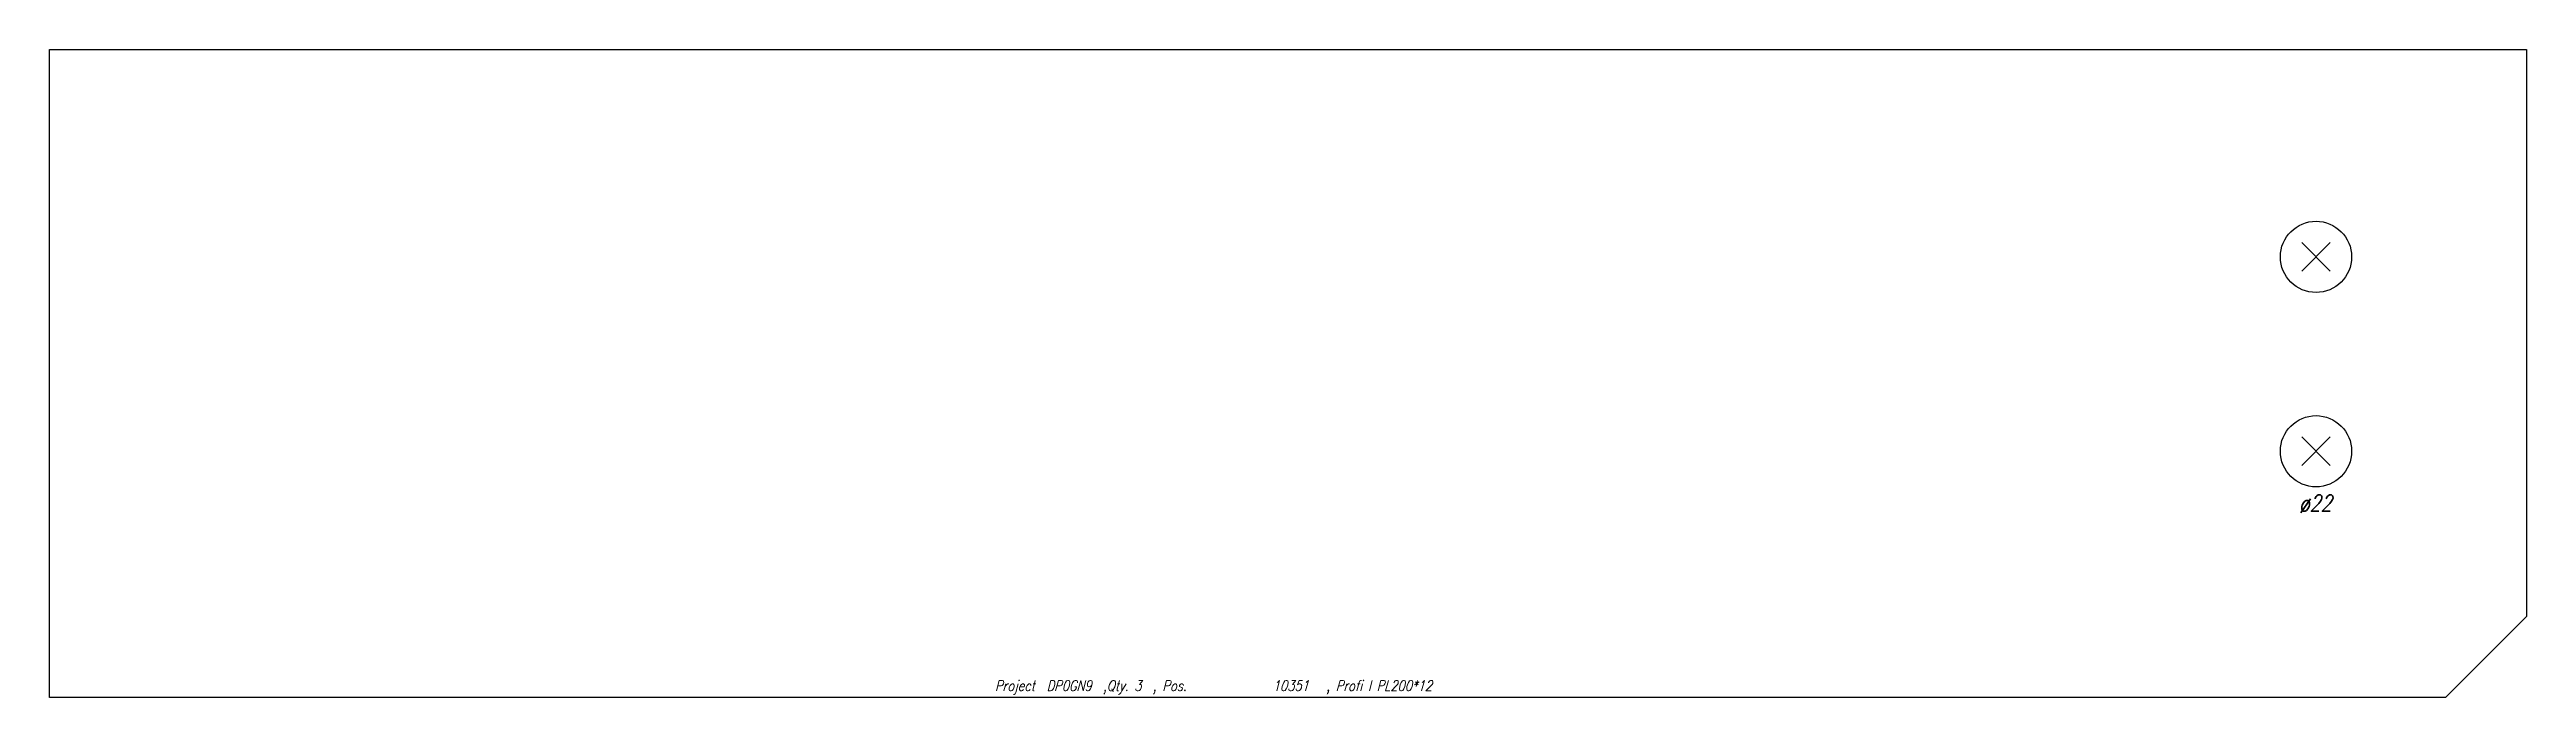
# Model space of a CAD drawing. Extents: x 0 to 765, y -100 to 100.
import ezdxf

# ---------------------------------------------------------------- set-up
doc = ezdxf.new("R2010")
doc.units = 0
doc.header["$LTSCALE"] = 10
for name, color, linetype in [('BEZ_SCHRAUBEN', 7, 'CONTINUOUS'), ('SCHRAUBEN', 7, 'CONTINUOUS'), ('TEILE', 7, 'CONTINUOUS'), ('UNTERSCHRIFT', 7, 'CONTINUOUS')]:
    doc.layers.add(name, color=color, linetype=linetype)
doc.styles.get("Standard").update_dxf_attribs({"font": 'ROMANS'})

msp = doc.modelspace()

# ---------------------------------------------------------------- linework, layer by layer
at = {"layer": 'SCHRAUBEN', "color": 6}
for p, q in [((704.399963, 40.399979), (695.599915, 31.599981)), ((695.599915, 40.399979), (704.399963, 31.599981)), ((704.399963, -19.600019), (695.599915, -28.400021)), ((695.599915, -19.600019), (704.399963, -28.400021))]:
    msp.add_line(p, q, dxfattribs=at)
at = {"layer": 'SCHRAUBEN', "color": 2}
for centre in [(699.999939, 35.999981), (699.999939, -24.000019)]:
    msp.add_circle(centre, 10.999939, dxfattribs=at)
at = {"layer": 'TEILE', "color": 2}
for p, q in [((0, -100), (0, 100)), ((0, 100), (765, 100)), ((765, 100), (765, -75)), ((765, -75), (740, -100)), ((740, -100), (0, -100))]:
    msp.add_line(p, q, dxfattribs=at)

# ---------------------------------------------------------------- texts
at = {"layer": 'BEZ_SCHRAUBEN', "color": 2, "oblique": 15, "width": 0.8}
msp.add_text(' ø22', height=5, dxfattribs=at).set_placement((691.999878, -42.500019))
at = {"layer": 'UNTERSCHRIFT', "color": 2, "oblique": 15, "width": 0.8}
for s, p in [('Project  DP0GN9  ,Qty. 3  , Pos. ', (292, -98)), ('10351', (377.799988, -98)), ('  , Profi l PL200*12', (390.799988, -98))]:
    msp.add_text(s, height=3.25, dxfattribs=at).set_placement(p)

doc.saveas('drawing.dxf')
